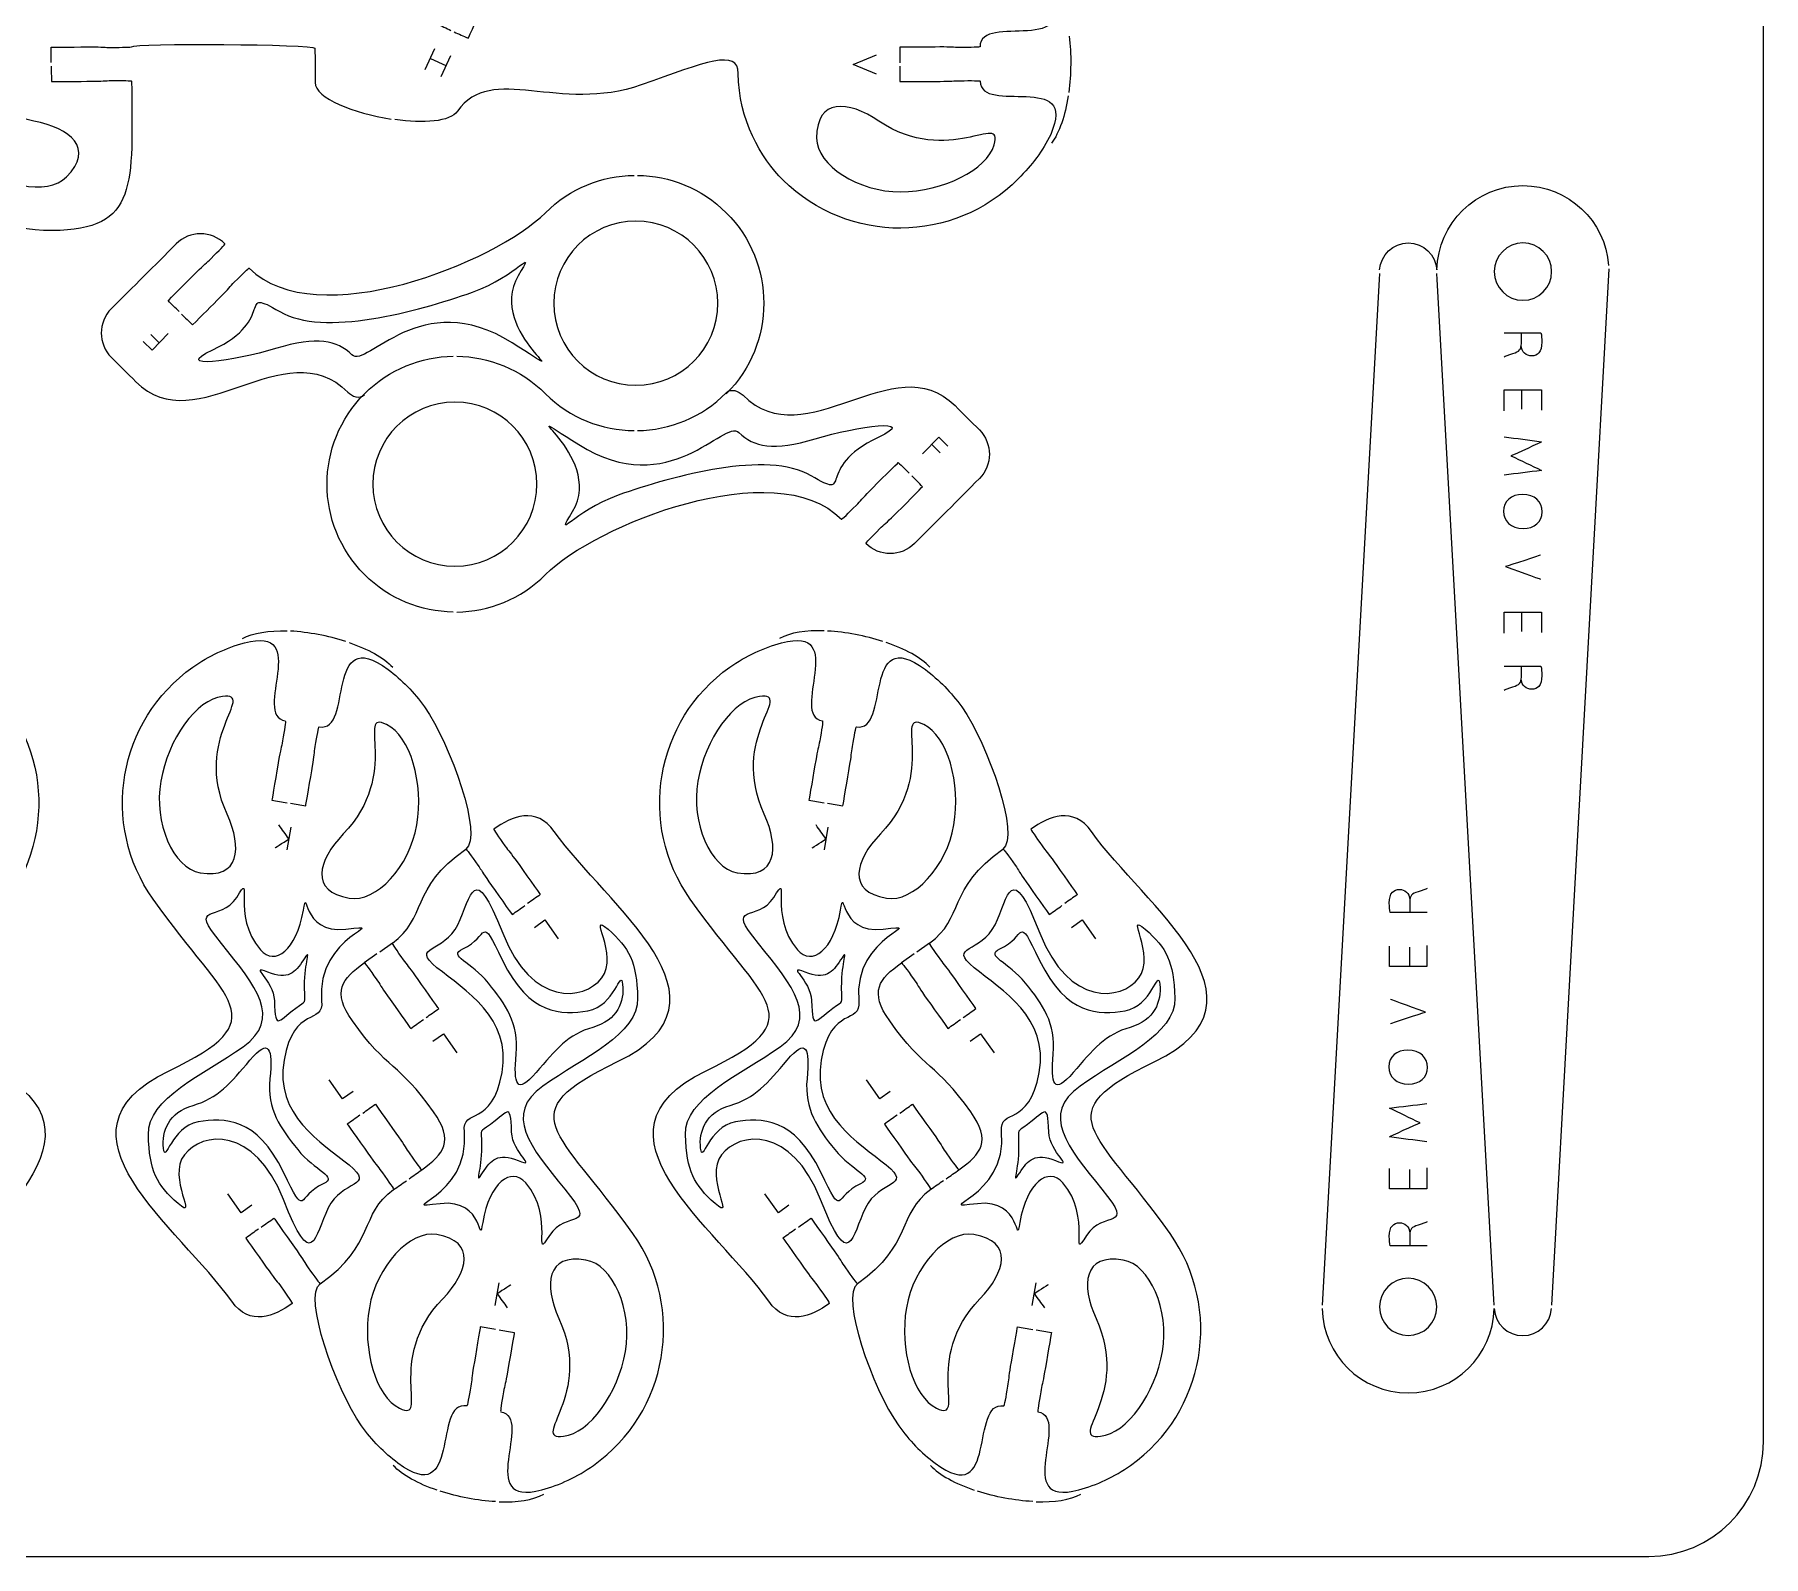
# Model space of a CAD drawing. Extents: x -1 to 250, y 0 to 300.
# Drawn here: x 99.3 to 250, y 0 to 132.8 of the extents above; entities that cross this region are included whole.
import ezdxf

# ---------------------------------------------------------------- set-up
doc = ezdxf.new("R2010")
doc.units = 0
doc.header["$MEASUREMENT"] = 0
doc.layers.add('DEFAULT', color=7, linetype='CONTINUOUS')

msp = doc.modelspace()

# ---------------------------------------------------------------- linework, layer by layer
at = {"layer": 'DEFAULT', "color": 250}
for points in [[(133.34, 129.73), (134.19, 131.56)], [(133.79, 130.7), (135.15, 130.07)], [(135.55, 130.93), (134.7, 129.09)], [(172.7, 129.33), (170.67, 130.17), (172.7, 131.02)], [(110.94, 106.69), (109.52, 105.26), (108.74, 106.02)], [(110.14, 105.89), (109.42, 106.61)], [(227.45, 99.95), (227.45, 101.79), (230.71, 101.79), (230.71, 100.03)], [(228.98, 100.1), (228.98, 101.79)], [(176.72, 96.22), (178.15, 97.65), (178.91, 96.88)], [(177.52, 97.02), (178.24, 96.3)], [(227.45, 80.57), (227.45, 82.41), (230.71, 82.41), (230.71, 80.64)], [(228.98, 80.72), (228.98, 82.41)], [(121.62, 63.66), (121.28, 61.67)], [(168.47, 63.66), (168.13, 61.67)], [(142.87, 54.91), (143.78, 55.56), (144.95, 53.91)], [(189.71, 54.91), (190.63, 55.56), (191.8, 53.91)], [(220.7, 53.33), (220.7, 51.5), (217.43, 51.5), (217.43, 53.26)], [(219.17, 53.19), (219.17, 51.5)], [(134.02, 44.98), (134.93, 45.63), (136.1, 43.98)], [(180.86, 44.98), (181.78, 45.63), (182.95, 43.98)], [(127.06, 40.6), (126.14, 39.95), (124.97, 41.6)], [(173.9, 40.6), (172.99, 39.95), (171.82, 41.6)], [(220.7, 33.95), (220.7, 32.11), (217.43, 32.11), (217.43, 33.87)], [(219.17, 33.8), (219.17, 32.11)], [(118.21, 30.67), (117.29, 30.02), (116.12, 31.67)], [(165.05, 30.67), (164.14, 30.02), (162.97, 31.67)], [(139.45, 21.92), (139.79, 23.91)], [(186.29, 21.92), (186.63, 23.91)]]:
    msp.add_lwpolyline(points, dxfattribs=at)
at = {"layer": 'DEFAULT', "color": 1}
for points in [[(216.57, 111.95), (211.57, 21.96)], [(226.56, 21.96), (221.58, 111.95)], [(236.56, 112.33), (231.57, 21.96)], [(130.48, 53.54), (129.38, 52.76)], [(177.33, 53.54), (176.22, 52.76)], [(129.13, 52.59), (128.03, 51.81)], [(175.98, 52.59), (174.88, 51.81)]]:
    msp.add_lwpolyline(points, dxfattribs=at)
for points, knots in [([(240.05, 0.05), (163.38, 0.05), (86.72, 0.05), (10.05, 0.05), (4.53, 0.05), (0.05, 4.53), (0.05, 10.05), (0.05, 103.38), (0.05, 196.72), (0.05, 290.05), (0.05, 295.57), (4.53, 300.05), (10.05, 300.05), (86.72, 300.05), (163.38, 300.05), (240.05, 300.05), (245.57, 300.05), (250.05, 295.57), (250.05, 290.05), (250.05, 196.72), (250.05, 103.38), (250.05, 10.05), (250.05, 4.53), (245.57, 0.05), (240.05, 0.05)], [0, 0, 0, 0, 651.968, 651.968, 651.968, 652.968, 652.968, 652.968, 1446.668, 1446.668, 1446.668, 1447.668, 1447.668, 1447.668, 2099.636, 2099.636, 2099.636, 2100.636, 2100.636, 2100.636, 2894.336, 2894.336, 2894.336, 2895.336, 2895.336, 2895.336, 2895.336]), ([(100.73, 130.03), (100.73, 129.58), (100.74, 129.13), (100.74, 128.67), (100.74, 128.67), (103.37, 128.69), (104.24, 128.7), (105.21, 128.7), (105.4, 128.75), (105.99, 128.76), (106.95, 128.76), (107.74, 128.77), (107.74, 128.71), (107.79, 119.78), (108.4, 115.72), (100.81, 115.68), (92.81, 115.63), (86.28, 122.09), (86.23, 130.1), (86.19, 138.1), (92.64, 144.63), (100.65, 144.68), (104.65, 144.7), (108.3, 143.1), (110.93, 140.48), (112.39, 139.03), (125.35, 137.31), (132.23, 140.04), (135.28, 141.24), (135.79, 140.75), (137.29, 140.07), (137.33, 140.05), (137.01, 139.33), (136.6, 138.45), (136.36, 137.92), (136.23, 137.76), (135.82, 136.89), (135.46, 136.09), (134.36, 133.7), (134.36, 133.7), (134.77, 133.52), (135.18, 133.33), (135.59, 133.14)], [0, 0, 0, 0, 3.840052, 3.840052, 3.840052, 4.840052, 4.840052, 4.840052, 5.840052, 5.840052, 5.840052, 6.840052, 6.840052, 6.840052, 7.840052, 7.840052, 7.840052, 8.840052, 8.840052, 8.840052, 9.840052, 9.840052, 9.840052, 10.840052, 10.840052, 10.840052, 11.840052, 11.840052, 11.840052, 12.840052, 12.840052, 12.840052, 13.840052, 13.840052, 13.840052, 14.840052, 14.840052, 14.840052, 15.840052, 15.840052, 15.840052, 19.670248, 19.670248, 19.670248, 19.670248]), ([(184.94, 140.7), (186.05, 139.6), (186.94, 138.15), (187.62, 136.83), (190.79, 130.67), (181.72, 134.78), (181.73, 131.71), (181.73, 131.66), (180.95, 131.65), (179.98, 131.65), (179.39, 131.65), (179.2, 131.7), (178.23, 131.69), (177.36, 131.69), (174.73, 131.67), (174.73, 131.67), (174.73, 131.22), (174.73, 130.77), (174.73, 130.32)], [0, 0, 0, 0, 1, 1, 1, 2, 2, 2, 3, 3, 3, 4, 4, 4, 5, 5, 5, 8.830052, 8.830052, 8.830052, 8.830052]), ([(135.86, 133.01), (136.27, 132.82), (136.68, 132.64), (137.09, 132.45), (137.09, 132.45), (138.19, 134.83), (138.55, 135.63), (138.96, 136.51), (138.99, 136.71), (139.24, 137.25), (139.64, 138.12), (139.96, 138.83), (140.01, 138.81), (140.48, 138.6), (140.51, 139.3), (140.82, 138.99)], [0, 0, 0, 0, 3.830196, 3.830196, 3.830196, 4.830196, 4.830196, 4.830196, 5.830196, 5.830196, 5.830196, 6.830196, 6.830196, 6.830196, 7.830196, 7.830196, 7.830196, 7.830196]), ([(90.59, 130.77), (92.06, 133.44), (91.98, 126.57), (99.22, 125.22), (102.42, 124.62), (104.51, 122.84), (102.07, 120.36), (100.38, 118.66), (96.17, 119.53), (93.55, 122.12), (90.93, 124.72), (89.48, 128.77), (90.59, 130.77)], [1, 1, 1, 1, 2, 2, 2, 3, 3, 3, 4, 4, 4, 5, 5, 5, 5]), ([(100.73, 130.33), (100.73, 130.78), (100.72, 131.23), (100.72, 131.68), (100.72, 131.68), (103.35, 131.69), (104.22, 131.7), (105.19, 131.7), (105.39, 131.65), (105.97, 131.65), (106.94, 131.66), (107.72, 131.67), (107.72, 131.71), (107.84, 132.04), (123.72, 131.93), (123.73, 131.6), (123.73, 130.6), (123.74, 129.6), (123.74, 128.6), (123.75, 127.22), (127.13, 125.91), (130.38, 125.41)], [0, 0, 0, 0, 3.820052, 3.820052, 3.820052, 4.820052, 4.820052, 4.820052, 5.820052, 5.820052, 5.820052, 6.820052, 6.820052, 6.820052, 7.820052, 7.820052, 7.820052, 16.320146, 16.320146, 16.320146, 17.320146, 17.320146, 17.320146, 17.320146]), ([(174.74, 130.02), (174.74, 129.57), (174.74, 129.12), (174.74, 128.67), (174.74, 128.67), (177.37, 128.68), (178.25, 128.69), (179.21, 128.7), (179.41, 128.75), (180, 128.75), (180.96, 128.76), (181.75, 128.76), (181.75, 128.71), (181.77, 125.71), (190.39, 129.67), (187.89, 124.07), (187.21, 122.6), (186.27, 121.42), (185.06, 120.19), (179.43, 114.5), (170.24, 114.45), (164.55, 120.08), (162.63, 122), (160.65, 125.33), (160.65, 129.39), (160.65, 131.56), (157.77, 130.38), (152.19, 128.39), (145.03, 125.84), (139.12, 130.33), (136.16, 126.09), (135.51, 125.15), (133.17, 125.01), (130.69, 125.36)], [0, 0, 0, 0, 3.830052, 3.830052, 3.830052, 4.830052, 4.830052, 4.830052, 5.830052, 5.830052, 5.830052, 6.830052, 6.830052, 6.830052, 7.830052, 7.830052, 7.830052, 8.830052, 8.830052, 8.830052, 9.830052, 9.830052, 9.830052, 10.830052, 10.830052, 10.830052, 11.830052, 11.830052, 11.830052, 12.830052, 12.830052, 12.830052, 13.830052, 13.830052, 13.830052, 13.830052]), ([(182.97, 123.17), (182.36, 120.97), (178.49, 119.08), (174.8, 119.06), (171.12, 119.04), (167.5, 121.36), (167.48, 123.75), (167.47, 127.24), (170.21, 127.05), (172.91, 125.23), (179.04, 121.14), (183.79, 126.11), (182.97, 123.17)], [1, 1, 1, 1, 2, 2, 2, 3, 3, 3, 4, 4, 4, 5, 5, 5, 5]), ([(112.09, 108.4), (112.41, 108.08), (112.73, 107.77), (113.05, 107.45), (113.87, 108.27), (114.7, 109.1), (115.52, 109.92), (116.21, 110.61), (116.31, 110.78), (116.72, 111.2), (117.41, 111.88), (117.96, 112.44), (118, 112.4), (123.8, 106.59), (139.51, 112.92), (143.82, 117.23), (145.96, 119.37), (148.76, 120.46), (151.56, 120.49)], [0, 0, 0, 0, 3.832519, 3.832519, 3.832519, 13.760298, 13.760298, 13.760298, 14.760298, 14.760298, 14.760298, 15.760298, 15.760298, 15.760298, 16.760298, 16.760298, 16.760298, 17.760298, 17.760298, 17.760298, 17.760298]), ([(151.86, 120.49), (154.67, 120.46), (157.46, 119.37), (159.6, 117.23), (163.96, 112.87), (163.96, 105.81), (159.6, 101.45)], [0, 0, 0, 0, 1, 1, 1, 2, 2, 2, 2]), ([(221.58, 112.25), (221.66, 116.32), (224.98, 119.6), (229.08, 119.6), (233.03, 119.6), (236.28, 116.53), (236.55, 112.63)], [0, 0, 0, 0, 1, 1, 1, 2, 2, 2, 2]), ([(151.71, 102.19), (147.76, 102.19), (144.56, 105.39), (144.56, 109.34), (144.56, 113.29), (147.76, 116.5), (151.71, 116.5), (155.66, 116.5), (158.87, 113.29), (158.87, 109.34), (158.87, 105.39), (155.66, 102.19), (151.71, 102.19)], [1, 1, 1, 1, 2, 2, 2, 3, 3, 3, 4, 4, 4, 5, 5, 5, 5]), ([(111.88, 108.61), (111.56, 108.93), (111.24, 109.25), (110.92, 109.57), (110.92, 109.57), (112.78, 111.43), (113.4, 112.05), (114.08, 112.73), (114.26, 112.83), (114.67, 113.25), (115.35, 113.93), (115.91, 114.49), (115.88, 114.52), (114.7, 115.7), (112.8, 115.7), (111.63, 114.52), (109.75, 112.64), (107.86, 110.75), (105.97, 108.87), (104.8, 107.69), (104.8, 105.8), (105.97, 104.62), (106.68, 103.91), (107.39, 103.21), (108.1, 102.5), (113.42, 97.18), (121.11, 107.07), (126.59, 101.59), (126.95, 101.23), (127.64, 100.95), (128.05, 101.37)], [0, 0, 0, 0, 3.832519, 3.832519, 3.832519, 4.832519, 4.832519, 4.832519, 5.832519, 5.832519, 5.832519, 6.832519, 6.832519, 6.832519, 7.832519, 7.832519, 7.832519, 30.516504, 30.516504, 30.516504, 31.516504, 31.516504, 31.516504, 40.03007, 40.03007, 40.03007, 41.03007, 41.03007, 41.03007, 42.03007, 42.03007, 42.03007, 42.03007]), ([(216.58, 112.25), (216.66, 113.56), (217.74, 114.6), (219.08, 114.6), (220.41, 114.6), (221.49, 113.56), (221.57, 112.25)], [0, 0, 0, 0, 1, 1, 1, 2, 2, 2, 2]), ([(151.86, 98.23), (154.68, 98.28), (157.47, 99.38), (159.6, 101.54), (160.01, 101.95), (160.7, 101.68), (161.06, 101.32), (166.54, 95.84), (174.23, 105.73), (179.55, 100.41), (180.26, 99.7), (180.97, 99), (181.67, 98.29), (182.84, 97.11), (182.84, 95.22), (181.67, 94.05), (179.79, 92.16), (177.9, 90.27), (176.01, 88.39), (174.84, 87.22), (172.95, 87.22), (171.77, 88.39), (171.74, 88.42), (172.29, 88.98), (172.97, 89.66), (173.39, 90.08), (173.56, 90.18), (174.25, 90.86), (174.87, 91.48), (176.72, 93.34), (176.72, 93.34), (176.41, 93.66), (176.09, 93.98), (175.77, 94.3)], [0, 0, 0, 0, 1, 1, 1, 2, 2, 2, 3, 3, 3, 11.513566, 11.513566, 11.513566, 12.513566, 12.513566, 12.513566, 35.197551, 35.197551, 35.197551, 36.197551, 36.197551, 36.197551, 37.197551, 37.197551, 37.197551, 38.197551, 38.197551, 38.197551, 39.197551, 39.197551, 39.197551, 43.03007, 43.03007, 43.03007, 43.03007]), ([(135.79, 82.41), (132.98, 82.45), (130.19, 83.54), (128.05, 85.68), (123.69, 90.03), (123.69, 97.1), (128.05, 101.45), (130.19, 103.59), (132.98, 104.68), (135.79, 104.72)], [0, 0, 0, 0, 1, 1, 1, 2, 2, 2, 3, 3, 3, 3]), ([(136.09, 104.72), (138.89, 104.68), (141.69, 103.59), (143.82, 101.45), (145.97, 99.33), (148.76, 98.26), (151.56, 98.23)], [0, 0, 0, 0, 1, 1, 1, 2, 2, 2, 2]), ([(135.94, 100.72), (139.89, 100.72), (143.09, 97.52), (143.09, 93.57), (143.09, 89.62), (139.89, 86.41), (135.94, 86.41), (131.98, 86.41), (128.78, 89.62), (128.78, 93.57), (128.78, 97.52), (131.98, 100.72), (135.94, 100.72)], [1, 1, 1, 1, 2, 2, 2, 3, 3, 3, 4, 4, 4, 5, 5, 5, 5]), ([(136.09, 82.41), (138.89, 82.45), (141.69, 83.54), (143.82, 85.68), (148.14, 89.99), (163.84, 96.32), (169.65, 90.51), (169.69, 90.48), (170.24, 91.03), (170.92, 91.71), (171.34, 92.13), (171.44, 92.3), (172.12, 92.99), (172.74, 93.61), (174.6, 95.46), (174.6, 95.46), (174.92, 95.14), (175.24, 94.83), (175.56, 94.51)], [0, 0, 0, 0, 1, 1, 1, 2, 2, 2, 3, 3, 3, 4, 4, 4, 5, 5, 5, 8.832519, 8.832519, 8.832519, 8.832519]), ([(121.59, 65.73), (122.03, 65.65), (122.48, 65.58), (122.92, 65.5), (122.92, 65.5), (123.37, 68.09), (123.51, 68.96), (123.68, 69.9), (123.66, 70.11), (123.75, 70.69), (123.92, 71.63), (124.05, 72.4), (124.1, 72.4), (127.13, 71.88), (124.56, 81.51), (130.11, 77.39), (131.3, 76.5), (132.38, 75.41), (133.28, 74.13), (135.59, 70.87), (138.4, 62.82), (136.88, 61.74)], [0, 0, 0, 0, 3.823938, 3.823938, 3.823938, 4.823938, 4.823938, 4.823938, 5.823938, 5.823938, 5.823938, 6.823938, 6.823938, 6.823938, 7.823938, 7.823938, 7.823938, 8.823938, 8.823938, 8.823938, 9.823938, 9.823938, 9.823938, 9.823938]), ([(168.44, 65.73), (168.88, 65.65), (169.32, 65.58), (169.77, 65.5), (169.77, 65.5), (170.21, 68.09), (170.36, 68.96), (170.52, 69.9), (170.5, 70.11), (170.6, 70.69), (170.77, 71.63), (170.89, 72.4), (170.95, 72.4), (173.98, 71.88), (171.4, 81.51), (176.96, 77.39), (178.15, 76.5), (179.22, 75.41), (180.13, 74.13), (182.44, 70.87), (185.25, 62.82), (183.72, 61.74)], [0, 0, 0, 0, 3.823938, 3.823938, 3.823938, 4.823938, 4.823938, 4.823938, 5.823938, 5.823938, 5.823938, 6.823938, 6.823938, 6.823938, 7.823938, 7.823938, 7.823938, 8.823938, 8.823938, 8.823938, 9.823938, 9.823938, 9.823938, 9.823938]), ([(85.29, 65.78), (85.73, 65.86), (86.17, 65.93), (86.62, 66.01), (86.62, 66.01), (86.17, 68.6), (86.02, 69.46), (85.86, 70.41), (85.78, 70.6), (85.68, 71.17), (85.52, 72.13), (85.39, 72.9), (85.44, 72.91), (88.39, 73.42), (83.08, 81.28), (89.01, 79.73), (90.58, 79.3), (92.1, 78.59), (93.51, 77.6), (100.05, 72.97), (101.6, 63.92), (96.97, 57.38), (90.43, 48.14), (86.09, 46.98), (95.63, 42.38), (106.72, 37.03), (94.7, 28.79), (90.11, 22.3), (88.53, 20.07), (86.39, 21), (84.84, 22.1), (84.8, 22.13), (85.25, 22.77), (85.81, 23.56), (86.15, 24.04), (86.3, 24.17), (86.86, 24.95), (87.37, 25.67), (88.89, 27.81), (88.89, 27.81), (88.52, 28.07), (88.15, 28.33), (87.78, 28.59)], [0, 0, 0, 0, 3.823938, 3.823938, 3.823938, 4.823938, 4.823938, 4.823938, 5.823938, 5.823938, 5.823938, 6.823938, 6.823938, 6.823938, 7.823938, 7.823938, 7.823938, 8.823938, 8.823938, 8.823938, 9.823938, 9.823938, 9.823938, 10.823938, 10.823938, 10.823938, 11.823938, 11.823938, 11.823938, 12.823938, 12.823938, 12.823938, 13.823938, 13.823938, 13.823938, 14.823938, 14.823938, 14.823938, 15.823938, 15.823938, 15.823938, 19.647352, 19.647352, 19.647352, 19.647352]), ([(118.8, 28.6), (118.43, 28.34), (118.07, 28.08), (117.7, 27.81), (117.7, 27.81), (119.21, 25.67), (119.72, 24.95), (120.28, 24.17), (120.43, 24.04), (120.77, 23.56), (121.33, 22.77), (121.78, 22.13), (121.74, 22.1), (120.19, 21), (118.05, 20.07), (116.47, 22.3), (111.88, 28.79), (99.86, 37.03), (110.96, 42.38), (120.49, 46.98), (116.15, 48.14), (109.61, 57.38), (104.98, 63.92), (106.53, 72.97), (113.07, 77.6), (114.48, 78.59), (116, 79.3), (117.57, 79.73), (123.5, 81.28), (118.19, 73.42), (121.14, 72.91), (121.19, 72.9), (121.06, 72.13), (120.9, 71.17), (120.8, 70.6), (120.72, 70.41), (120.56, 69.46), (120.41, 68.6), (119.97, 66.01), (119.97, 66.01), (120.41, 65.93), (120.85, 65.86), (121.3, 65.78)], [0, 0, 0, 0, 3.837356, 3.837356, 3.837356, 4.837356, 4.837356, 4.837356, 5.837356, 5.837356, 5.837356, 6.837356, 6.837356, 6.837356, 7.837356, 7.837356, 7.837356, 8.837356, 8.837356, 8.837356, 9.837356, 9.837356, 9.837356, 10.837356, 10.837356, 10.837356, 11.837356, 11.837356, 11.837356, 12.837356, 12.837356, 12.837356, 13.837356, 13.837356, 13.837356, 14.837356, 14.837356, 14.837356, 15.837356, 15.837356, 15.837356, 19.661294, 19.661294, 19.661294, 19.661294]), ([(165.65, 28.59), (165.28, 28.33), (164.91, 28.07), (164.54, 27.81), (164.54, 27.81), (166.06, 25.67), (166.57, 24.95), (167.12, 24.17), (167.28, 24.04), (167.62, 23.56), (168.18, 22.77), (168.63, 22.13), (168.59, 22.1), (167.04, 21), (164.9, 20.07), (163.31, 22.3), (158.73, 28.79), (146.71, 37.03), (157.8, 42.38), (167.34, 46.98), (162.99, 48.14), (156.46, 57.38), (151.83, 63.92), (153.37, 72.97), (159.91, 77.6), (161.32, 78.59), (162.85, 79.3), (164.42, 79.73), (170.35, 81.28), (165.04, 73.42), (167.99, 72.91), (168.04, 72.9), (167.91, 72.13), (167.75, 71.17), (167.64, 70.6), (167.56, 70.41), (167.4, 69.46), (167.25, 68.6), (166.81, 66.01), (166.81, 66.01), (167.25, 65.93), (167.7, 65.86), (168.14, 65.78)], [0, 0, 0, 0, 3.831579, 3.831579, 3.831579, 4.831579, 4.831579, 4.831579, 5.831579, 5.831579, 5.831579, 6.831579, 6.831579, 6.831579, 7.831579, 7.831579, 7.831579, 8.831579, 8.831579, 8.831579, 9.831579, 9.831579, 9.831579, 10.831579, 10.831579, 10.831579, 11.831579, 11.831579, 11.831579, 12.831579, 12.831579, 12.831579, 13.831579, 13.831579, 13.831579, 14.831579, 14.831579, 14.831579, 15.831579, 15.831579, 15.831579, 19.665376, 19.665376, 19.665376, 19.665376]), ([(113.71, 59.68), (111.35, 60.08), (109.65, 64.03), (110.28, 67.66), (110.9, 71.3), (113.39, 74.81), (115.67, 75.05), (118.7, 75.38), (113.02, 71.5), (116.06, 64.79), (117.41, 61.83), (117.15, 59.09), (113.71, 59.68)], [1, 1, 1, 1, 2, 2, 2, 3, 3, 3, 4, 4, 4, 5, 5, 5, 5]), ([(126.72, 57.46), (123.28, 58.04), (123.94, 60.71), (126.2, 63.06), (131.3, 68.38), (127.23, 73.92), (129.98, 72.6), (132.04, 71.62), (133.23, 67.48), (132.61, 63.84), (131.99, 60.21), (129.08, 57.05), (126.72, 57.46)], [1, 1, 1, 1, 2, 2, 2, 3, 3, 3, 4, 4, 4, 5, 5, 5, 5]), ([(160.56, 59.68), (158.2, 60.08), (156.5, 64.03), (157.12, 67.66), (157.74, 71.3), (160.24, 74.81), (162.51, 75.05), (165.54, 75.38), (159.86, 71.5), (162.9, 64.79), (164.25, 61.83), (163.99, 59.09), (160.56, 59.68)], [1, 1, 1, 1, 2, 2, 2, 3, 3, 3, 4, 4, 4, 5, 5, 5, 5]), ([(173.56, 57.46), (170.12, 58.04), (170.79, 60.71), (173.04, 63.06), (178.14, 68.38), (174.08, 73.92), (176.82, 72.6), (178.89, 71.62), (180.07, 67.48), (179.45, 63.84), (178.83, 60.21), (175.92, 57.05), (173.56, 57.46)], [1, 1, 1, 1, 2, 2, 2, 3, 3, 3, 4, 4, 4, 5, 5, 5, 5]), ([(139.78, 19.8), (140.22, 19.72), (140.66, 19.65), (141.11, 19.57), (141.11, 19.57), (140.67, 16.98), (140.51, 16.12), (140.36, 15.17), (140.27, 14.98), (140.17, 14.4), (140.01, 13.45), (139.88, 12.68), (139.93, 12.67), (142.88, 12.16), (137.57, 4.3), (143.5, 5.85), (145.07, 6.28), (146.6, 6.99), (148.01, 7.99), (154.54, 12.61), (156.09, 21.66), (151.46, 28.2), (144.92, 37.43), (140.58, 38.6), (150.12, 43.2), (161.21, 48.54), (149.19, 56.79), (144.6, 63.27), (143.02, 65.51), (140.88, 64.58), (139.33, 63.48), (139.29, 63.45), (139.74, 62.81), (140.3, 62.02), (140.64, 61.54), (140.79, 61.41), (141.35, 60.62), (141.86, 59.91), (143.38, 57.77), (143.38, 57.77), (143.01, 57.51), (142.64, 57.25), (142.27, 56.99)], [0, 0, 0, 0, 3.823938, 3.823938, 3.823938, 4.823938, 4.823938, 4.823938, 5.823938, 5.823938, 5.823938, 6.823938, 6.823938, 6.823938, 7.823938, 7.823938, 7.823938, 8.823938, 8.823938, 8.823938, 9.823938, 9.823938, 9.823938, 10.823938, 10.823938, 10.823938, 11.823938, 11.823938, 11.823938, 12.823938, 12.823938, 12.823938, 13.823938, 13.823938, 13.823938, 14.823938, 14.823938, 14.823938, 15.823938, 15.823938, 15.823938, 19.655517, 19.655517, 19.655517, 19.655517]), ([(186.62, 19.8), (187.07, 19.72), (187.51, 19.65), (187.95, 19.57), (187.95, 19.57), (187.51, 16.98), (187.36, 16.12), (187.2, 15.17), (187.12, 14.98), (187.02, 14.4), (186.86, 13.45), (186.73, 12.68), (186.77, 12.67), (189.73, 12.16), (184.41, 4.3), (190.34, 5.85), (191.91, 6.28), (193.44, 6.99), (194.85, 7.99), (201.39, 12.61), (202.94, 21.66), (198.31, 28.2), (191.77, 37.43), (187.42, 38.6), (196.96, 43.2), (208.06, 48.54), (196.03, 56.79), (191.45, 63.27), (189.86, 65.51), (187.73, 64.58), (186.17, 63.48), (186.14, 63.45), (186.59, 62.81), (187.14, 62.02), (187.49, 61.54), (187.64, 61.41), (188.2, 60.62), (188.7, 59.91), (190.22, 57.77), (190.22, 57.77), (189.85, 57.51), (189.48, 57.25), (189.12, 56.99)], [0, 0, 0, 0, 3.823938, 3.823938, 3.823938, 4.823938, 4.823938, 4.823938, 5.823938, 5.823938, 5.823938, 6.823938, 6.823938, 6.823938, 7.823938, 7.823938, 7.823938, 8.823938, 8.823938, 8.823938, 9.823938, 9.823938, 9.823938, 10.823938, 10.823938, 10.823938, 11.823938, 11.823938, 11.823938, 12.823938, 12.823938, 12.823938, 13.823938, 13.823938, 13.823938, 14.823938, 14.823938, 14.823938, 15.823938, 15.823938, 15.823938, 19.655517, 19.655517, 19.655517, 19.655517]), ([(133.42, 47.05), (133.79, 47.31), (134.16, 47.57), (134.52, 47.83), (134.52, 47.83), (133.01, 49.97), (132.5, 50.69), (131.94, 51.48), (131.79, 51.61), (131.45, 52.09), (130.89, 52.87), (130.44, 53.51), (130.48, 53.54), (133.49, 55.67), (132.01, 58.3), (136.88, 61.74), (136.92, 61.78), (137.37, 61.14), (137.93, 60.35), (138.27, 59.87), (138.34, 59.68), (138.9, 58.89), (139.41, 58.17), (140.92, 56.03), (140.92, 56.03), (141.29, 56.29), (141.66, 56.55), (142.03, 56.81)], [0, 0, 0, 0, 3.823415, 3.823415, 3.823415, 4.823415, 4.823415, 4.823415, 5.823415, 5.823415, 5.823415, 6.823415, 6.823415, 6.823415, 7.823415, 7.823415, 7.823415, 8.823415, 8.823415, 8.823415, 9.823415, 9.823415, 9.823415, 10.823415, 10.823415, 10.823415, 14.660771, 14.660771, 14.660771, 14.660771]), ([(180.27, 47.05), (180.64, 47.31), (181, 47.57), (181.37, 47.83), (181.37, 47.83), (179.86, 49.97), (179.35, 50.69), (178.79, 51.48), (178.64, 51.61), (178.3, 52.09), (177.74, 52.87), (177.28, 53.51), (177.33, 53.54), (180.33, 55.67), (178.86, 58.3), (183.72, 61.74), (183.77, 61.78), (184.22, 61.14), (184.78, 60.35), (185.12, 59.87), (185.19, 59.68), (185.75, 58.89), (186.25, 58.17), (187.77, 56.03), (187.77, 56.03), (188.14, 56.29), (188.51, 56.55), (188.87, 56.81)], [0, 0, 0, 0, 3.823415, 3.823415, 3.823415, 4.823415, 4.823415, 4.823415, 5.823415, 5.823415, 5.823415, 6.823415, 6.823415, 6.823415, 7.823415, 7.823415, 7.823415, 8.823415, 8.823415, 8.823415, 9.823415, 9.823415, 9.823415, 10.823415, 10.823415, 10.823415, 14.660771, 14.660771, 14.660771, 14.660771]), ([(131.94, 32.99), (132.31, 33.25), (132.67, 33.51), (133.04, 33.77), (134.99, 35.15), (135.89, 36.27), (134.07, 38.83), (131.02, 43.14), (130.05, 42.44), (127, 46.75), (125.19, 49.31), (126.08, 50.43), (128.03, 51.81), (128.07, 51.84), (128.52, 51.2), (129.08, 50.41), (129.42, 49.93), (129.49, 49.74), (130.05, 48.95), (130.56, 48.23), (132.08, 46.09), (132.08, 46.09), (132.44, 46.35), (132.81, 46.61), (133.18, 46.88)], [0, 0, 0, 0, 3.825259, 3.825259, 3.825259, 4.825259, 4.825259, 4.825259, 5.825259, 5.825259, 5.825259, 6.825259, 6.825259, 6.825259, 7.825259, 7.825259, 7.825259, 8.825259, 8.825259, 8.825259, 9.825259, 9.825259, 9.825259, 13.654462, 13.654462, 13.654462, 13.654462]), ([(178.79, 32.99), (179.15, 33.25), (179.52, 33.51), (179.89, 33.77), (181.84, 35.15), (182.73, 36.27), (180.92, 38.83), (177.87, 43.14), (176.89, 42.44), (173.85, 46.75), (172.03, 49.31), (172.93, 50.43), (174.88, 51.81), (174.92, 51.84), (175.37, 51.2), (175.93, 50.41), (176.27, 49.93), (176.34, 49.74), (176.9, 48.95), (177.4, 48.23), (178.92, 46.09), (178.92, 46.09), (179.29, 46.35), (179.66, 46.61), (180.02, 46.88)], [0, 0, 0, 0, 3.823415, 3.823415, 3.823415, 4.823415, 4.823415, 4.823415, 5.823415, 5.823415, 5.823415, 6.823415, 6.823415, 6.823415, 7.823415, 7.823415, 7.823415, 8.823415, 8.823415, 8.823415, 9.823415, 9.823415, 9.823415, 13.652618, 13.652618, 13.652618, 13.652618]), ([(127.9, 38.71), (128.26, 38.97), (128.63, 39.23), (129, 39.49), (129, 39.49), (130.51, 37.34), (131.02, 36.63), (131.58, 35.84), (131.65, 35.65), (131.99, 35.17), (132.55, 34.38), (133, 33.74), (133.04, 33.77)], [0, 0, 0, 0, 3.823415, 3.823415, 3.823415, 4.823415, 4.823415, 4.823415, 5.823415, 5.823415, 5.823415, 6.823415, 6.823415, 6.823415, 6.823415]), ([(174.74, 38.71), (175.11, 38.97), (175.47, 39.23), (175.84, 39.49), (175.84, 39.49), (177.36, 37.34), (177.87, 36.63), (178.42, 35.84), (178.49, 35.65), (178.83, 35.17), (179.39, 34.38), (179.85, 33.74), (179.89, 33.77)], [0, 0, 0, 0, 3.823415, 3.823415, 3.823415, 4.823415, 4.823415, 4.823415, 5.823415, 5.823415, 5.823415, 6.823415, 6.823415, 6.823415, 6.823415]), ([(127.65, 38.53), (127.28, 38.27), (126.92, 38.01), (126.55, 37.75), (126.55, 37.75), (128.06, 35.61), (128.57, 34.89), (129.13, 34.1), (129.28, 33.97), (129.62, 33.49), (130.18, 32.7), (130.63, 32.07), (130.59, 32.04)], [0, 0, 0, 0, 3.823415, 3.823415, 3.823415, 4.823415, 4.823415, 4.823415, 5.823415, 5.823415, 5.823415, 6.823415, 6.823415, 6.823415, 6.823415]), ([(174.49, 38.54), (174.13, 38.27), (173.76, 38.01), (173.39, 37.75), (173.39, 37.75), (174.91, 35.61), (175.41, 34.89), (175.97, 34.1), (176.13, 33.97), (176.47, 33.49), (177.02, 32.7), (177.48, 32.07), (177.44, 32.04)], [0, 0, 0, 0, 3.837356, 3.837356, 3.837356, 4.837356, 4.837356, 4.837356, 5.837356, 5.837356, 5.837356, 6.837356, 6.837356, 6.837356, 6.837356]), ([(139.48, 19.85), (139.04, 19.93), (138.59, 20), (138.15, 20.08), (138.15, 20.08), (137.71, 17.49), (137.56, 16.62), (137.4, 15.67), (137.42, 15.47), (137.31, 14.89), (137.15, 13.94), (137.02, 13.17), (136.97, 13.17), (133.94, 13.69), (136.51, 4.07), (130.96, 8.19), (129.77, 9.08), (128.69, 10.17), (127.79, 11.45), (125.48, 14.71), (122.67, 22.76), (124.19, 23.83), (129.06, 27.28), (127.59, 29.91), (130.59, 32.04), (130.96, 32.3), (131.33, 32.56), (131.7, 32.82)], [0, 0, 0, 0, 3.823938, 3.823938, 3.823938, 4.823938, 4.823938, 4.823938, 5.823938, 5.823938, 5.823938, 6.823938, 6.823938, 6.823938, 7.823938, 7.823938, 7.823938, 8.823938, 8.823938, 8.823938, 9.823938, 9.823938, 9.823938, 10.823938, 10.823938, 10.823938, 14.655517, 14.655517, 14.655517, 14.655517]), ([(178.54, 32.82), (178.17, 32.56), (177.8, 32.3), (177.44, 32.04), (174.43, 29.91), (175.91, 27.28), (171.04, 23.83), (169.52, 22.76), (172.33, 14.71), (174.64, 11.45), (175.54, 10.17), (176.61, 9.08), (177.81, 8.19), (183.36, 4.07), (180.78, 13.69), (183.81, 13.17), (183.87, 13.17), (184, 13.94), (184.16, 14.89), (184.26, 15.47), (184.24, 15.67), (184.4, 16.62), (184.55, 17.49), (185, 20.08), (185, 20.08), (185.44, 20), (185.88, 19.93), (186.33, 19.85)], [0, 0, 0, 0, 3.831579, 3.831579, 3.831579, 4.831579, 4.831579, 4.831579, 5.831579, 5.831579, 5.831579, 6.831579, 6.831579, 6.831579, 7.831579, 7.831579, 7.831579, 8.831579, 8.831579, 8.831579, 9.831579, 9.831579, 9.831579, 10.831579, 10.831579, 10.831579, 14.655517, 14.655517, 14.655517, 14.655517]), ([(119.04, 28.77), (119.41, 29.03), (119.78, 29.29), (120.15, 29.55), (120.15, 29.55), (121.66, 27.41), (122.17, 26.69), (122.73, 25.9), (122.8, 25.71), (123.14, 25.23), (123.7, 24.44), (124.15, 23.8), (124.19, 23.83)], [0, 0, 0, 0, 3.831579, 3.831579, 3.831579, 4.831579, 4.831579, 4.831579, 5.831579, 5.831579, 5.831579, 6.831579, 6.831579, 6.831579, 6.831579]), ([(165.89, 28.77), (166.26, 29.03), (166.63, 29.29), (166.99, 29.55), (166.99, 29.55), (168.51, 27.41), (169.02, 26.69), (169.58, 25.9), (169.64, 25.71), (169.99, 25.23), (170.54, 24.44), (170.99, 23.8), (171.04, 23.83)], [0, 0, 0, 0, 3.831579, 3.831579, 3.831579, 4.831579, 4.831579, 4.831579, 5.831579, 5.831579, 5.831579, 6.831579, 6.831579, 6.831579, 6.831579]), ([(131.1, 12.98), (129.03, 13.96), (127.84, 18.1), (128.47, 21.74), (129.09, 25.37), (132, 28.53), (134.36, 28.12), (137.79, 27.53), (137.13, 24.87), (134.87, 22.52), (129.77, 17.2), (133.84, 11.66), (131.1, 12.98)], [1, 1, 1, 1, 2, 2, 2, 3, 3, 3, 4, 4, 4, 5, 5, 5, 5]), ([(177.94, 12.98), (175.87, 13.96), (174.69, 18.1), (175.31, 21.74), (175.93, 25.37), (178.84, 28.53), (181.2, 28.12), (184.64, 27.53), (183.98, 24.87), (181.72, 22.52), (176.62, 17.2), (180.69, 11.66), (177.94, 12.98)], [1, 1, 1, 1, 2, 2, 2, 3, 3, 3, 4, 4, 4, 5, 5, 5, 5]), ([(145.41, 10.53), (142.37, 10.2), (148.06, 14.07), (145.01, 20.79), (143.67, 23.75), (143.93, 26.49), (147.36, 25.9), (149.72, 25.49), (151.42, 21.55), (150.8, 17.92), (150.17, 14.28), (147.68, 10.77), (145.41, 10.53)], [1, 1, 1, 1, 2, 2, 2, 3, 3, 3, 4, 4, 4, 5, 5, 5, 5]), ([(192.25, 10.53), (189.22, 10.2), (194.9, 14.07), (191.86, 20.79), (190.51, 23.75), (190.77, 26.49), (194.21, 25.9), (196.56, 25.49), (198.26, 21.55), (197.64, 17.92), (197.02, 14.28), (194.53, 10.77), (192.25, 10.53)], [1, 1, 1, 1, 2, 2, 2, 3, 3, 3, 4, 4, 4, 5, 5, 5, 5]), ([(211.57, 21.66), (211.65, 17.58), (214.97, 14.31), (219.06, 14.31), (223.16, 14.31), (226.48, 17.58), (226.56, 21.66)], [0, 0, 0, 0, 1, 1, 1, 2, 2, 2, 2]), ([(226.57, 21.66), (226.65, 20.35), (227.74, 19.31), (229.07, 19.31), (230.39, 19.31), (231.48, 20.35), (231.56, 21.66)], [0, 0, 0, 0, 1, 1, 1, 2, 2, 2, 2])]:
    msp.add_open_spline(points, degree=3, knots=knots, dxfattribs=at)
at = {"layer": 'DEFAULT', "color": 6}
for points in [[(189.51, 132.63), (189.7, 131.07), (189.68, 129.33), (189.46, 127.73)], [(189.42, 127.43), (189.15, 125.73), (188.66, 124.21), (187.95, 123.29)], [(117.4, 80.1), (118.32, 80.61), (119.72, 80.81), (121.29, 80.76)], [(126.41, 79.84), (124.88, 80.34), (123.17, 80.66), (121.59, 80.75)], [(168.14, 80.77), (166.57, 80.82), (165.16, 80.62), (164.24, 80.11)], [(173.26, 79.85), (171.72, 80.34), (170.01, 80.67), (168.44, 80.75)], [(126.7, 79.75), (128.33, 79.19), (129.73, 78.45), (130.51, 77.59)], [(177.36, 77.6), (176.58, 78.45), (175.18, 79.2), (173.55, 79.75)], [(134.38, 5.83), (132.75, 6.38), (131.34, 7.13), (130.56, 7.99)], [(177.4, 7.99), (178.19, 7.14), (179.59, 6.39), (181.23, 5.84)], [(139.48, 4.83), (137.91, 4.92), (136.2, 5.24), (134.66, 5.73)], [(139.78, 4.82), (141.35, 4.76), (142.75, 4.96), (143.68, 5.48)], [(186.32, 4.84), (184.75, 4.92), (183.04, 5.25), (181.51, 5.74)], [(186.63, 4.82), (188.2, 4.77), (189.6, 4.97), (190.52, 5.48)]]:
    msp.add_open_spline(points, degree=3, dxfattribs=at)
at = {"layer": 'DEFAULT', "color": 7}
for points in [[(226.58, 112.1), (226.58, 113.48), (227.7, 114.6), (229.08, 114.6), (230.46, 114.6), (231.58, 113.48), (231.58, 112.1), (231.58, 110.72), (230.46, 109.6), (229.08, 109.6), (227.7, 109.6), (226.58, 110.72), (226.58, 112.1)], [(216.57, 21.81), (216.57, 23.18), (217.69, 24.31), (219.07, 24.31), (220.44, 24.31), (221.57, 23.18), (221.57, 21.81), (221.57, 20.43), (220.44, 19.31), (219.07, 19.31), (217.69, 19.31), (216.57, 20.43), (216.57, 21.81)]]:
    msp.add_open_spline(points, degree=3, knots=[0, 0, 0, 0, 1, 1, 1, 2, 2, 2, 3, 3, 3, 4, 4, 4, 4], dxfattribs=at)
at = {"layer": 'DEFAULT', "color": 5}
for points, knots in [([(141.45, 111.73), (143.09, 114.5), (141.45, 111.73), (137.47, 110.31), (132.57, 108.57), (124.48, 106.38), (120.66, 108.61), (116.84, 110.85), (120.5, 107.95), (114.81, 105.28), (111.1, 103.53), (116.64, 104.29), (120.29, 105.39), (123.94, 106.49), (125.65, 106.1), (126.95, 104.85), (128.26, 103.59), (132.92, 110.9), (140.92, 105.89), (147.76, 101.6), (138.51, 106.74), (141.45, 111.73)], [0, 0, 0, 0, 1, 1, 1, 2, 2, 2, 3, 3, 3, 4, 4, 4, 5, 5, 5, 6, 6, 6, 7, 7, 7, 7]), ([(146.2, 91.18), (144.56, 88.41), (146.2, 91.18), (150.18, 92.6), (155.07, 94.34), (163.17, 96.53), (166.99, 94.3), (170.8, 92.07), (167.15, 94.96), (172.84, 97.63), (176.55, 99.38), (171.01, 98.62), (167.36, 97.52), (163.71, 96.42), (162, 96.81), (160.7, 98.06), (159.39, 99.32), (154.73, 92.01), (146.73, 97.02), (139.88, 101.31), (149.14, 96.17), (146.2, 91.18)], [0, 0, 0, 0, 1, 1, 1, 2, 2, 2, 3, 3, 3, 4, 4, 4, 5, 5, 5, 6, 6, 6, 7, 7, 7, 7]), ([(144.18, 28.05), (145.58, 30.31), (148.54, 28.37), (145.51, 32.08), (142.47, 35.79), (140.16, 38.63), (143.61, 41.07), (147.07, 43.52), (151.97, 45.56), (151.87, 48.75), (151.78, 51.94), (151.15, 53.12), (149.29, 54.75), (147.42, 56.38), (150.27, 52.5), (148.74, 50.5), (147.2, 48.5), (142.64, 47.94), (140.1, 54.41), (137.55, 60.89), (137.39, 57.62), (136.19, 55.14), (135, 52.67), (131.98, 53.34), (134.37, 51.39), (136.77, 49.45), (140.9, 47.05), (140.04, 42.24), (139.18, 37.42), (136.56, 39.23), (136.76, 37.09), (137.32, 31.24), (130.32, 30.29), (134.65, 30.81), (138.62, 31.3), (137.95, 26.81), (138.36, 29.18), (138.95, 32.65), (140.83, 34.08), (142.11, 32.62), (144.7, 29.64), (142.62, 25.52), (144.18, 28.05)], [1, 1, 1, 1, 2, 2, 2, 3, 3, 3, 4, 4, 4, 5, 5, 5, 6, 6, 6, 7, 7, 7, 8, 8, 8, 9, 9, 9, 10, 10, 10, 11, 11, 11, 12, 12, 12, 13, 13, 13, 14, 14, 14, 15, 15, 15, 15]), ([(191.02, 28.05), (192.42, 30.31), (195.39, 28.37), (192.35, 32.08), (189.31, 35.79), (187.01, 38.63), (190.46, 41.07), (193.91, 43.52), (198.81, 45.56), (198.72, 48.75), (198.63, 51.94), (198, 53.12), (196.13, 54.75), (194.27, 56.38), (197.11, 52.5), (195.58, 50.5), (194.05, 48.5), (189.49, 47.94), (186.94, 54.41), (184.4, 60.89), (184.24, 57.62), (183.04, 55.14), (181.84, 52.67), (178.83, 53.34), (181.22, 51.39), (183.61, 49.45), (187.75, 47.05), (186.89, 42.24), (186.02, 37.42), (183.4, 39.23), (183.61, 37.09), (184.17, 31.24), (177.16, 30.29), (181.5, 30.81), (185.46, 31.3), (184.8, 26.81), (185.2, 29.18), (185.8, 32.65), (187.68, 34.08), (188.95, 32.62), (191.55, 29.64), (189.46, 25.52), (191.02, 28.05)], [1, 1, 1, 1, 2, 2, 2, 3, 3, 3, 4, 4, 4, 5, 5, 5, 6, 6, 6, 7, 7, 7, 8, 8, 8, 9, 9, 9, 10, 10, 10, 11, 11, 11, 12, 12, 12, 13, 13, 13, 14, 14, 14, 15, 15, 15, 15]), ([(116.9, 57.53), (115.5, 55.27), (112.53, 57.21), (115.57, 53.5), (118.6, 49.79), (120.91, 46.95), (117.46, 44.5), (114.01, 42.06), (109.11, 40.02), (109.2, 36.83), (109.29, 33.64), (109.92, 32.46), (111.79, 30.83), (113.65, 29.2), (110.8, 33.08), (112.34, 35.08), (113.87, 37.08), (118.43, 37.64), (120.98, 31.17), (123.52, 24.69), (123.68, 27.96), (124.88, 30.44), (126.08, 32.91), (129.09, 32.24), (126.7, 34.19), (124.31, 36.13), (120.17, 38.53), (121.03, 43.34), (121.9, 48.16), (124.52, 46.35), (124.31, 48.49), (123.75, 54.34), (130.76, 55.29), (126.42, 54.76), (122.45, 54.28), (123.12, 58.77), (122.72, 56.4), (122.12, 52.93), (120.24, 51.5), (118.97, 52.96), (116.37, 55.94), (118.46, 60.06), (116.9, 57.53)], [1, 1, 1, 1, 2, 2, 2, 3, 3, 3, 4, 4, 4, 5, 5, 5, 6, 6, 6, 7, 7, 7, 8, 8, 8, 9, 9, 9, 10, 10, 10, 11, 11, 11, 12, 12, 12, 13, 13, 13, 14, 14, 14, 15, 15, 15, 15]), ([(163.74, 57.53), (162.34, 55.27), (159.38, 57.21), (162.41, 53.5), (165.45, 49.79), (167.76, 46.95), (164.3, 44.5), (160.85, 42.06), (155.95, 40.02), (156.04, 36.83), (156.14, 33.64), (156.77, 32.46), (158.63, 30.83), (160.5, 29.2), (157.65, 33.08), (159.18, 35.08), (160.72, 37.08), (165.28, 37.64), (167.82, 31.17), (170.37, 24.69), (170.53, 27.96), (171.73, 30.44), (172.92, 32.91), (175.94, 32.24), (173.55, 34.19), (171.15, 36.13), (167.01, 38.53), (167.88, 43.34), (168.74, 48.16), (171.36, 46.35), (171.16, 48.49), (170.6, 54.34), (177.6, 55.29), (173.27, 54.76), (169.3, 54.28), (169.97, 58.77), (169.56, 56.4), (168.97, 52.93), (167.09, 51.5), (165.81, 52.96), (163.21, 55.94), (165.3, 60.06), (163.74, 57.53)], [1, 1, 1, 1, 2, 2, 2, 3, 3, 3, 4, 4, 4, 5, 5, 5, 6, 6, 6, 7, 7, 7, 8, 8, 8, 9, 9, 9, 10, 10, 10, 11, 11, 11, 12, 12, 12, 13, 13, 13, 14, 14, 14, 15, 15, 15, 15])]:
    msp.add_open_spline(points, degree=3, knots=knots, dxfattribs=at)
at = {"layer": 'DEFAULT', "color": 250}
for points, knots in [([(227.43, 106.76), (228.51, 106.76), (229.58, 106.76), (230.65, 106.76), (230.7, 106.55), (230.72, 106.25), (230.72, 105.96), (230.72, 105.51), (230.64, 105.21), (230.46, 105.01), (230.31, 104.85), (230.09, 104.75), (229.84, 104.75), (229.4, 104.75), (228.93, 105.05), (228.93, 105.67)], [0, 0, 0, 0, 9.13, 9.13, 9.13, 10.13, 10.13, 10.13, 11.13, 11.13, 11.13, 12.13, 12.13, 12.13, 13.13, 13.13, 13.13, 13.13]), ([(227.43, 104.67), (227.53, 104.74), (227.81, 104.83), (228.21, 104.96), (228.77, 105.13), (228.93, 105.32), (228.94, 105.82), (228.94, 106.14), (228.94, 106.45), (228.94, 106.76)], [0, 0, 0, 0, 1, 1, 1, 2, 2, 2, 4.677, 4.677, 4.677, 4.677]), ([(227.45, 97.69), (228.53, 97.55), (229.62, 97.41), (230.71, 97.26), (230.71, 97.26), (228.37, 96.12), (228.03, 96.04), (228.92, 95.61), (229.82, 95.18), (230.71, 94.76), (229.62, 94.62), (228.53, 94.49), (227.45, 94.36)], [0, 0, 0, 0, 9.334204, 9.334204, 9.334204, 10.334204, 10.334204, 10.334204, 18.755043, 18.755043, 18.755043, 28.076933, 28.076933, 28.076933, 28.076933]), ([(229.11, 89.69), (227.99, 89.69), (227.39, 90.37), (227.39, 91.2), (227.39, 92.07), (228.06, 92.67), (229.05, 92.67), (230.08, 92.67), (230.76, 92.03), (230.76, 91.16), (230.76, 90.27), (230.08, 89.69), (229.11, 89.69)], [0, 0, 0, 0, 1, 1, 1, 2, 2, 2, 3, 3, 3, 4, 4, 4, 4]), ([(230.6, 87.38), (230.6, 87.38), (227.96, 86.48), (227.55, 86.38), (227.55, 86.38), (227.55, 86.37), (227.55, 86.37), (227.96, 86.26), (230.6, 85.28), (230.6, 85.28)], [0, 0, 0, 0, 1, 1, 1, 1.033, 1.033, 1.033, 2.033, 2.033, 2.033, 2.033]), ([(227.43, 77.69), (228.51, 77.69), (229.58, 77.69), (230.65, 77.69), (230.7, 77.48), (230.72, 77.17), (230.72, 76.88), (230.72, 76.43), (230.64, 76.14), (230.46, 75.93), (230.31, 75.77), (230.09, 75.68), (229.84, 75.68), (229.4, 75.68), (228.93, 75.98), (228.93, 76.59)], [0, 0, 0, 0, 9.13, 9.13, 9.13, 10.13, 10.13, 10.13, 11.13, 11.13, 11.13, 12.13, 12.13, 12.13, 13.13, 13.13, 13.13, 13.13]), ([(227.43, 75.6), (227.53, 75.67), (227.81, 75.76), (228.21, 75.88), (228.77, 76.06), (228.93, 76.24), (228.94, 76.74), (228.94, 77.06), (228.94, 77.37), (228.94, 77.69)], [0, 0, 0, 0, 1, 1, 1, 2, 2, 2, 4.677, 4.677, 4.677, 4.677]), ([(120.25, 61.85), (120.25, 61.85), (121.38, 62.56), (121.45, 62.63), (121.16, 63.03), (120.87, 63.44), (120.58, 63.84)], [0, 0, 0, 0, 1, 1, 1, 5.218982, 5.218982, 5.218982, 5.218982]), ([(167.1, 61.85), (167.1, 61.85), (168.23, 62.56), (168.29, 62.63), (168, 63.03), (167.71, 63.44), (167.43, 63.84)], [0, 0, 0, 0, 1, 1, 1, 5.218982, 5.218982, 5.218982, 5.218982]), ([(220.71, 56.21), (219.64, 56.21), (218.56, 56.21), (217.49, 56.21), (217.45, 56.43), (217.42, 56.73), (217.42, 57.02), (217.42, 57.47), (217.5, 57.76), (217.69, 57.97), (217.83, 58.13), (218.06, 58.22), (218.31, 58.22), (218.74, 58.22), (219.21, 57.92), (219.21, 57.31)], [0, 0, 0, 0, 9.13, 9.13, 9.13, 10.13, 10.13, 10.13, 11.13, 11.13, 11.13, 12.13, 12.13, 12.13, 13.13, 13.13, 13.13, 13.13]), ([(220.71, 58.31), (220.62, 58.24), (220.34, 58.15), (219.93, 58.02), (219.37, 57.84), (219.22, 57.66), (219.2, 57.16), (219.2, 56.84), (219.2, 56.53), (219.2, 56.21)], [0, 0, 0, 0, 1, 1, 1, 2, 2, 2, 4.677, 4.677, 4.677, 4.677]), ([(217.54, 46.52), (217.54, 46.52), (220.18, 47.42), (220.59, 47.52), (220.59, 47.53), (220.59, 47.53), (220.59, 47.53), (220.18, 47.64), (217.54, 48.62), (217.54, 48.62)], [0, 0, 0, 0, 1, 1, 1, 1.033, 1.033, 1.033, 2.033, 2.033, 2.033, 2.033]), ([(219.03, 44.21), (220.16, 44.21), (220.75, 43.53), (220.75, 42.7), (220.75, 41.84), (220.08, 41.23), (219.09, 41.23), (218.06, 41.23), (217.38, 41.87), (217.38, 42.75), (217.38, 43.64), (218.06, 44.21), (219.03, 44.21)], [0, 0, 0, 0, 1, 1, 1, 2, 2, 2, 3, 3, 3, 4, 4, 4, 4]), ([(220.7, 36.21), (219.61, 36.35), (218.52, 36.5), (217.43, 36.64), (217.43, 36.64), (219.77, 37.78), (220.11, 37.86), (219.22, 38.29), (218.33, 38.72), (217.43, 39.15), (218.52, 39.28), (219.61, 39.41), (220.7, 39.54)], [0, 0, 0, 0, 9.334204, 9.334204, 9.334204, 10.334204, 10.334204, 10.334204, 18.755043, 18.755043, 18.755043, 28.076933, 28.076933, 28.076933, 28.076933]), ([(220.71, 27.14), (219.64, 27.14), (218.56, 27.14), (217.49, 27.14), (217.45, 27.35), (217.42, 27.66), (217.42, 27.95), (217.42, 28.4), (217.5, 28.69), (217.69, 28.89), (217.83, 29.06), (218.06, 29.15), (218.31, 29.15), (218.74, 29.15), (219.21, 28.85), (219.21, 28.24)], [0, 0, 0, 0, 9.13, 9.13, 9.13, 10.13, 10.13, 10.13, 11.13, 11.13, 11.13, 12.13, 12.13, 12.13, 13.13, 13.13, 13.13, 13.13]), ([(220.71, 29.23), (220.62, 29.16), (220.34, 29.07), (219.93, 28.94), (219.37, 28.77), (219.22, 28.59), (219.2, 28.08), (219.2, 27.77), (219.2, 27.45), (219.2, 27.14)], [0, 0, 0, 0, 1, 1, 1, 2, 2, 2, 4.677, 4.677, 4.677, 4.677]), ([(140.82, 23.73), (140.82, 23.73), (139.69, 23.02), (139.62, 22.95), (139.91, 22.54), (140.2, 22.14), (140.49, 21.74)], [0, 0, 0, 0, 1, 1, 1, 5.219335, 5.219335, 5.219335, 5.219335]), ([(187.66, 23.73), (187.66, 23.73), (186.54, 23.02), (186.47, 22.95), (186.76, 22.54), (187.05, 22.14), (187.34, 21.74)], [0, 0, 0, 0, 1, 1, 1, 5.219335, 5.219335, 5.219335, 5.219335])]:
    msp.add_open_spline(points, degree=3, knots=knots, dxfattribs=at)
at = {"layer": 'DEFAULT', "color": 3}
for points, knots in [([(136.62, 53.03), (135.27, 52.42), (137.37, 51.9), (138.86, 50.05), (140.35, 48.19), (141.52, 46.54), (141.28, 43.87), (141.03, 41.2), (141.31, 40.26), (143.01, 42.25), (144.7, 44.23), (145.84, 45.6), (147.97, 46.19), (150.1, 46.78), (150.73, 48.47), (150.56, 49.93), (150.39, 51.39), (149.89, 48.04), (147.53, 47.64), (145.27, 47.25), (142.4, 47.23), (140.08, 52.02), (138.04, 56.23), (138.99, 54.1), (136.62, 53.03)], [0, 0, 0, 0, 1, 1, 1, 2, 2, 2, 3, 3, 3, 4, 4, 4, 5, 5, 5, 6, 6, 6, 7, 7, 7, 8, 8, 8, 8]), ([(183.47, 53.03), (182.12, 52.42), (184.21, 51.9), (185.7, 50.05), (187.19, 48.19), (188.37, 46.54), (188.12, 43.87), (187.87, 41.2), (188.16, 40.26), (189.85, 42.25), (191.55, 44.23), (192.69, 45.6), (194.82, 46.19), (196.94, 46.78), (197.57, 48.47), (197.41, 49.93), (197.24, 51.39), (196.74, 48.04), (194.38, 47.64), (192.11, 47.25), (189.25, 47.23), (186.93, 52.02), (184.88, 56.23), (185.84, 54.1), (183.47, 53.03)], [0, 0, 0, 0, 1, 1, 1, 2, 2, 2, 3, 3, 3, 4, 4, 4, 5, 5, 5, 6, 6, 6, 7, 7, 7, 8, 8, 8, 8]), ([(122.38, 48.09), (120.5, 46.84), (120.29, 45.7), (120.19, 48.52), (120.12, 50.36), (117.85, 51.7), (119.62, 51), (121.39, 50.29), (122, 50.95), (122.73, 52.07), (123.45, 53.2), (122.89, 52.11), (122.83, 50.2), (122.77, 48.29), (123.07, 48.55), (122.38, 48.09)], [0, 0, 0, 0, 1, 1, 1, 2, 2, 2, 3, 3, 3, 4, 4, 4, 5, 5, 5, 5]), ([(169.22, 48.09), (167.35, 46.84), (167.14, 45.7), (167.03, 48.52), (166.97, 50.36), (164.7, 51.7), (166.47, 51), (168.24, 50.29), (168.85, 50.95), (169.57, 52.07), (170.3, 53.2), (169.73, 52.11), (169.67, 50.2), (169.61, 48.29), (169.92, 48.55), (169.22, 48.09)], [0, 0, 0, 0, 1, 1, 1, 2, 2, 2, 3, 3, 3, 4, 4, 4, 5, 5, 5, 5]), ([(124.45, 32.55), (125.8, 33.16), (123.71, 33.68), (122.22, 35.53), (120.72, 37.38), (119.55, 39.04), (119.8, 41.71), (120.05, 44.38), (119.76, 45.32), (118.06, 43.33), (116.37, 41.34), (115.23, 39.98), (113.1, 39.39), (110.98, 38.8), (110.35, 37.11), (110.51, 35.65), (110.68, 34.19), (111.18, 37.54), (113.54, 37.94), (115.81, 38.33), (118.67, 38.35), (120.99, 33.56), (123.04, 29.35), (122.08, 31.48), (124.45, 32.55)], [0, 0, 0, 0, 1, 1, 1, 2, 2, 2, 3, 3, 3, 4, 4, 4, 5, 5, 5, 6, 6, 6, 7, 7, 7, 8, 8, 8, 8]), ([(171.3, 32.55), (172.65, 33.16), (170.55, 33.68), (169.06, 35.53), (167.57, 37.38), (166.39, 39.04), (166.64, 41.71), (166.89, 44.38), (166.6, 45.32), (164.91, 43.33), (163.22, 41.34), (162.07, 39.98), (159.95, 39.39), (157.82, 38.8), (157.19, 37.11), (157.36, 35.65), (157.53, 34.19), (158.03, 37.54), (160.39, 37.94), (162.65, 38.33), (165.52, 38.35), (167.84, 33.56), (169.88, 29.35), (168.93, 31.48), (171.3, 32.55)], [0, 0, 0, 0, 1, 1, 1, 2, 2, 2, 3, 3, 3, 4, 4, 4, 5, 5, 5, 6, 6, 6, 7, 7, 7, 8, 8, 8, 8]), ([(138.7, 37.49), (140.57, 38.74), (140.78, 39.88), (140.88, 37.06), (140.95, 35.22), (143.22, 33.87), (141.45, 34.58), (139.68, 35.29), (139.07, 34.63), (138.35, 33.51), (137.62, 32.38), (138.19, 33.47), (138.25, 35.38), (138.3, 37.29), (138, 37.03), (138.7, 37.49)], [0, 0, 0, 0, 1, 1, 1, 2, 2, 2, 3, 3, 3, 4, 4, 4, 5, 5, 5, 5]), ([(185.54, 37.49), (187.41, 38.74), (187.62, 39.88), (187.73, 37.06), (187.8, 35.22), (190.07, 33.87), (188.3, 34.58), (186.53, 35.29), (185.92, 34.63), (185.19, 33.51), (184.47, 32.38), (185.03, 33.47), (185.09, 35.38), (185.15, 37.29), (184.85, 37.03), (185.54, 37.49)], [0, 0, 0, 0, 1, 1, 1, 2, 2, 2, 3, 3, 3, 4, 4, 4, 5, 5, 5, 5])]:
    msp.add_open_spline(points, degree=3, knots=knots, dxfattribs=at)

doc.saveas('drawing.dxf')
